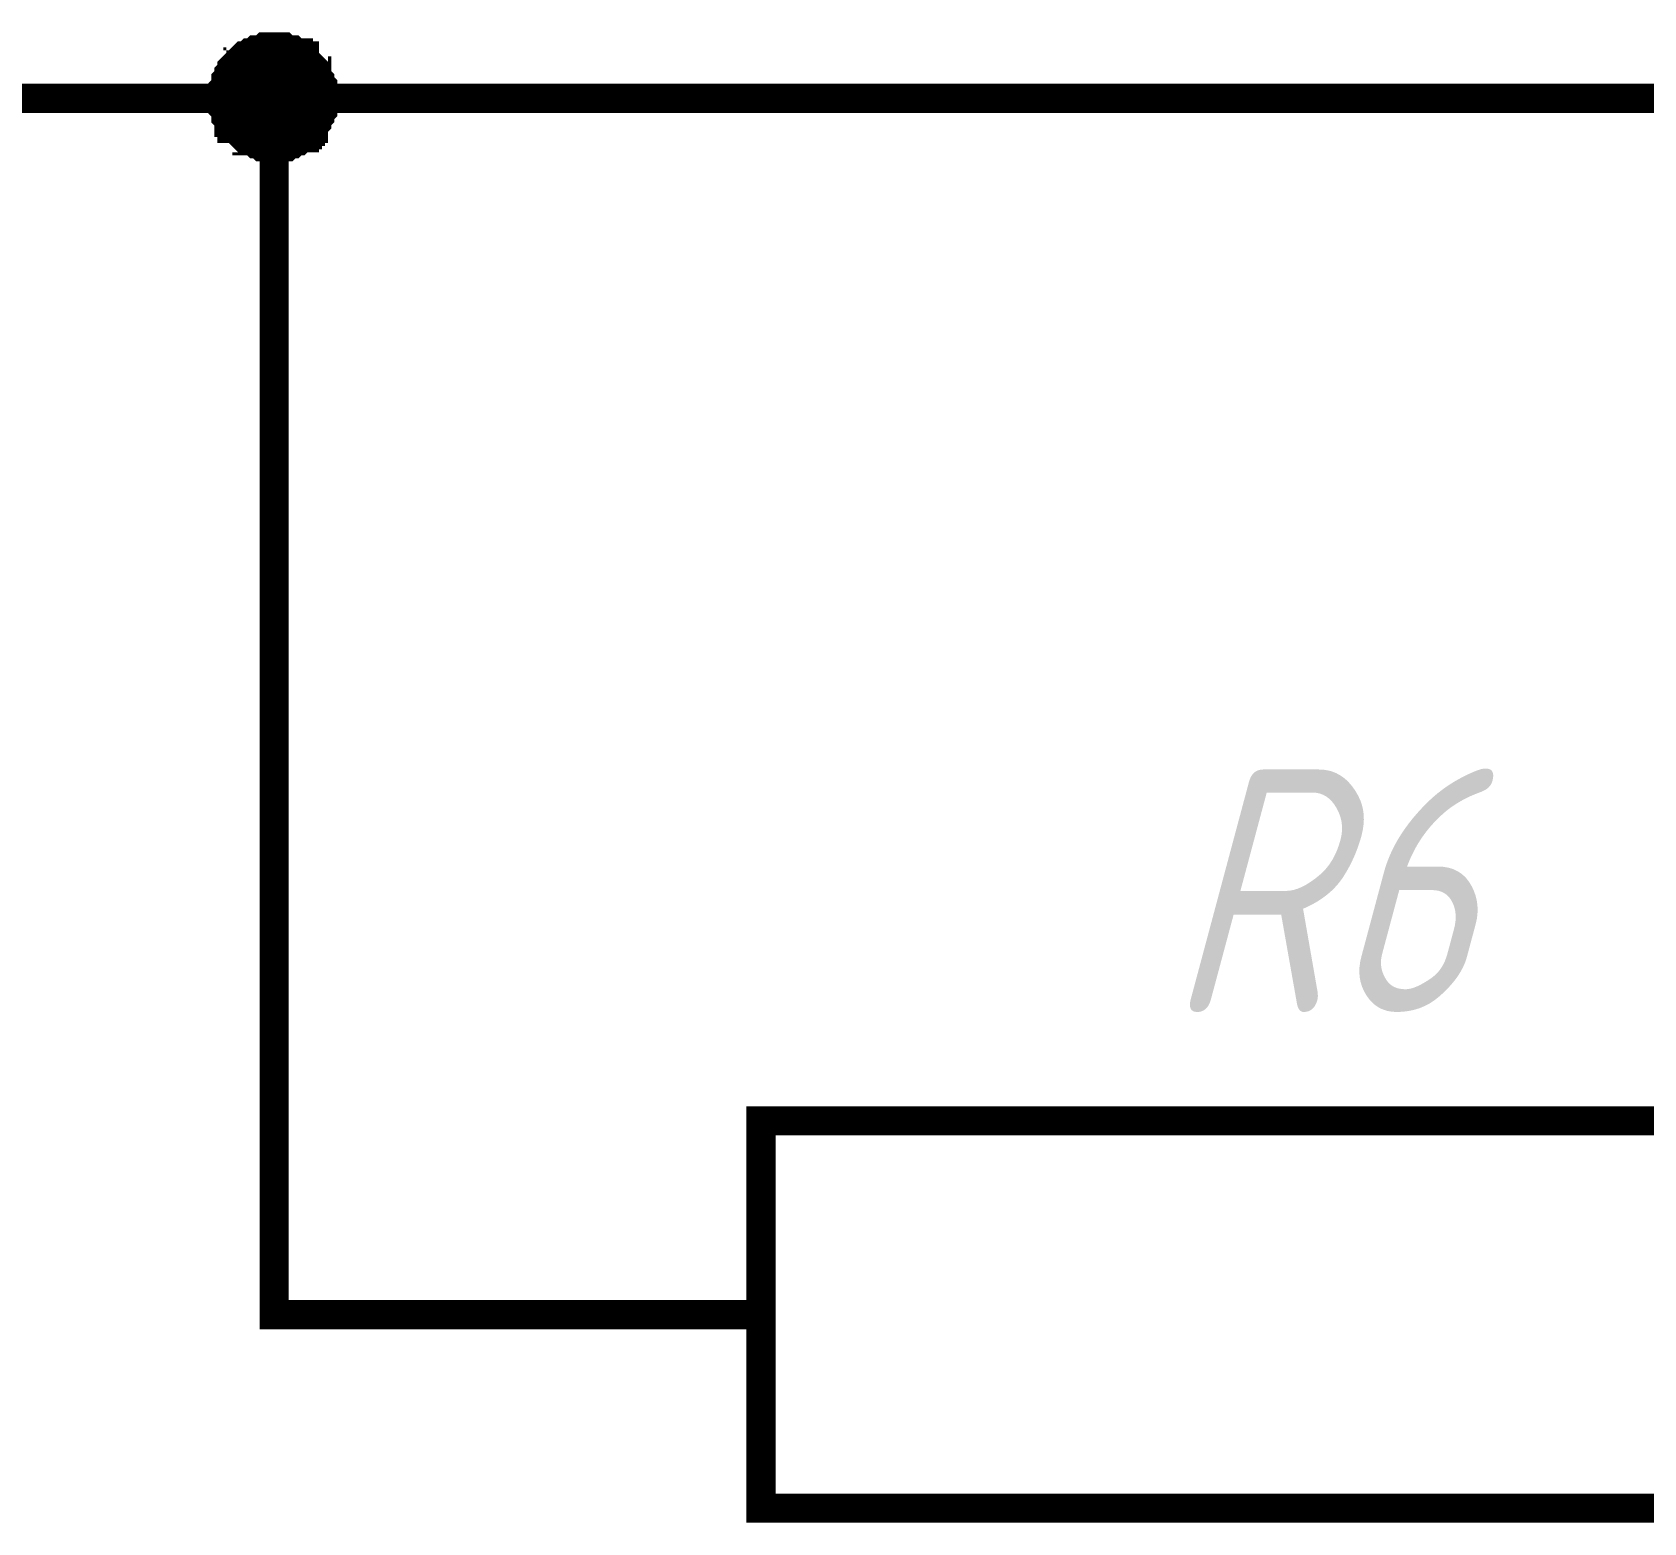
# Model space of a CAD drawing. Header units: millimetres. Extents: x 101 to 942, y 57 to 651.
# Drawn here: x 625.07 to 641.62, y 521.65 to 536.95 of the extents above; entities that cross this region are included whole.
import ezdxf

# ---------------------------------------------------------------- set-up
doc = ezdxf.new("R2010")
doc.units = ezdxf.units.MM
doc.header["$LTSCALE"] = 0.5
doc.layers.add('Sheet', color=255, linetype='Continuous')
doc.styles.add('GOST type A0', font='', dxfattribs={"oblique": 15, "height": 3.5})
doc.styles.get('GOST type A0').set_extended_font_data('GOST type A')

msp = doc.modelspace()

# ---------------------------------------------------------------- linework, layer by layer
at = {"layer": 'Sheet', "color": 7}
for points, const_width in [([(627.023, 536.274), (627.023, 536.305), (627.023, 536.336), (627.023, 536.336), (627.023, 536.367), (627.055, 536.399), (627.055, 536.43), (627.055, 536.461), (627.055, 536.461), (627.086, 536.492), (627.086, 536.523), (627.117, 536.554), (627.117, 536.554), (627.117, 536.585), (627.148, 536.616), (627.179, 536.616), (627.179, 536.647), (627.21, 536.647), (627.21, 536.678), (627.241, 536.709), (627.272, 536.709), (627.272, 536.709), (627.303, 536.74), (627.334, 536.74), (627.365, 536.771), (627.365, 536.771), (627.396, 536.771), (627.427, 536.771), (627.458, 536.802), (627.489, 536.802), (627.489, 536.802), (627.52, 536.802), (627.551, 536.802)], 0.3), ([(627.023, 536.274), (627.023, 536.305), (627.023, 536.336), (627.023, 536.336), (627.023, 536.367), (627.055, 536.399), (627.055, 536.43), (627.055, 536.461), (627.055, 536.461), (627.086, 536.492), (627.086, 536.523), (627.117, 536.554), (627.117, 536.554), (627.117, 536.585), (627.148, 536.616), (627.179, 536.616), (627.179, 536.647), (627.21, 536.647), (627.21, 536.678), (627.241, 536.709), (627.272, 536.709), (627.272, 536.709), (627.303, 536.74), (627.334, 536.74), (627.365, 536.771), (627.365, 536.771), (627.396, 536.771), (627.427, 536.771), (627.458, 536.802), (627.489, 536.802), (627.489, 536.802), (627.52, 536.802), (627.551, 536.802)], 0.3), ([(627.023, 536.274), (627.023, 536.305), (627.023, 536.336), (627.023, 536.336), (627.023, 536.367), (627.055, 536.399), (627.055, 536.43), (627.055, 536.461), (627.055, 536.461), (627.086, 536.492), (627.086, 536.523), (627.117, 536.554), (627.117, 536.554), (627.117, 536.585), (627.148, 536.616), (627.179, 536.616), (627.179, 536.647), (627.21, 536.647), (627.21, 536.678), (627.241, 536.709), (627.272, 536.709), (627.272, 536.709), (627.303, 536.74), (627.334, 536.74), (627.365, 536.771), (627.365, 536.771), (627.396, 536.771), (627.427, 536.771), (627.458, 536.802), (627.489, 536.802), (627.489, 536.802), (627.52, 536.802), (627.551, 536.802)], 0.3), ([(627.023, 536.274), (627.023, 536.305), (627.023, 536.336), (627.023, 536.336), (627.023, 536.367), (627.055, 536.399), (627.055, 536.43), (627.055, 536.461), (627.055, 536.461), (627.086, 536.492), (627.086, 536.523), (627.117, 536.554), (627.117, 536.554), (627.117, 536.585), (627.148, 536.616), (627.179, 536.616), (627.179, 536.647), (627.21, 536.647), (627.21, 536.678), (627.241, 536.709), (627.272, 536.709), (627.272, 536.709), (627.303, 536.74), (627.334, 536.74), (627.365, 536.771), (627.365, 536.771), (627.396, 536.771), (627.427, 536.771), (627.458, 536.802), (627.489, 536.802), (627.489, 536.802), (627.52, 536.802), (627.551, 536.802)], 0.3), ([(627.551, 536.802), (627.551, 536.802)], 0.3), ([(627.551, 536.802), (627.582, 536.802), (627.614, 536.802), (627.614, 536.802), (627.645, 536.802), (627.676, 536.771), (627.707, 536.771), (627.738, 536.771), (627.738, 536.771), (627.769, 536.74), (627.8, 536.74), (627.8, 536.709), (627.831, 536.709), (627.862, 536.709), (627.862, 536.678), (627.893, 536.647), (627.893, 536.647), (627.924, 536.616), (627.924, 536.616), (627.955, 536.585), (627.955, 536.554), (627.986, 536.554), (627.986, 536.523), (627.986, 536.492), (628.017, 536.461), (628.017, 536.461), (628.017, 536.43), (628.048, 536.399), (628.048, 536.367), (628.048, 536.336), (628.048, 536.336), (628.048, 536.305), (628.048, 536.274)], 0.3), ([(627.551, 536.802), (627.551, 536.802)], 0.3), ([(627.551, 536.802), (627.582, 536.802), (627.614, 536.802), (627.614, 536.802), (627.645, 536.802), (627.676, 536.771), (627.707, 536.771), (627.738, 536.771), (627.738, 536.771), (627.769, 536.74), (627.8, 536.74), (627.8, 536.709), (627.831, 536.709), (627.862, 536.709), (627.862, 536.678), (627.893, 536.647), (627.893, 536.647), (627.924, 536.616), (627.924, 536.616), (627.955, 536.585), (627.955, 536.554), (627.986, 536.554), (627.986, 536.523), (627.986, 536.492), (628.017, 536.461), (628.017, 536.461), (628.017, 536.43), (628.048, 536.399), (628.048, 536.367), (628.048, 536.336), (628.048, 536.336), (628.048, 536.305), (628.048, 536.274)], 0.3), ([(627.551, 536.802), (627.551, 536.802)], 0.3), ([(627.551, 536.802), (627.582, 536.802), (627.614, 536.802), (627.614, 536.802), (627.645, 536.802), (627.676, 536.771), (627.707, 536.771), (627.738, 536.771), (627.738, 536.771), (627.769, 536.74), (627.8, 536.74), (627.8, 536.709), (627.831, 536.709), (627.862, 536.709), (627.862, 536.678), (627.893, 536.647), (627.893, 536.647), (627.924, 536.616), (627.924, 536.616), (627.955, 536.585), (627.955, 536.554), (627.986, 536.554), (627.986, 536.523), (627.986, 536.492), (628.017, 536.461), (628.017, 536.461), (628.017, 536.43), (628.048, 536.399), (628.048, 536.367), (628.048, 536.336), (628.048, 536.336), (628.048, 536.305), (628.048, 536.274)], 0.3), ([(627.551, 536.802), (627.551, 536.802)], 0.3), ([(627.551, 536.802), (627.582, 536.802), (627.614, 536.802), (627.614, 536.802), (627.645, 536.802), (627.676, 536.771), (627.707, 536.771), (627.738, 536.771), (627.738, 536.771), (627.769, 536.74), (627.8, 536.74), (627.8, 536.709), (627.831, 536.709), (627.862, 536.709), (627.862, 536.678), (627.893, 536.647), (627.893, 536.647), (627.924, 536.616), (627.924, 536.616), (627.955, 536.585), (627.955, 536.554), (627.986, 536.554), (627.986, 536.523), (627.986, 536.492), (628.017, 536.461), (628.017, 536.461), (628.017, 536.43), (628.048, 536.399), (628.048, 536.367), (628.048, 536.336), (628.048, 536.336), (628.048, 536.305), (628.048, 536.274)], 0.3), ([(627.023, 536.274), (627.023, 536.305), (627.023, 536.336), (627.023, 536.336), (627.023, 536.367), (627.055, 536.399), (627.055, 536.43), (627.055, 536.461), (627.055, 536.461), (627.086, 536.492), (627.086, 536.523), (627.117, 536.554), (627.117, 536.554), (627.117, 536.585), (627.148, 536.616), (627.179, 536.616), (627.179, 536.647), (627.21, 536.647), (627.21, 536.678), (627.241, 536.709), (627.272, 536.709), (627.272, 536.709), (627.303, 536.74), (627.334, 536.74), (627.365, 536.771), (627.365, 536.771), (627.396, 536.771), (627.427, 536.771), (627.458, 536.802), (627.489, 536.802), (627.489, 536.802), (627.52, 536.802), (627.551, 536.802)], 0.0991), ([(627.023, 536.274), (627.023, 536.305), (627.023, 536.336), (627.023, 536.336), (627.023, 536.367), (627.055, 536.399), (627.055, 536.43), (627.055, 536.461), (627.055, 536.461), (627.086, 536.492), (627.086, 536.523), (627.117, 536.554), (627.117, 536.554), (627.117, 536.585), (627.148, 536.616), (627.179, 536.616), (627.179, 536.647), (627.21, 536.647), (627.21, 536.678), (627.241, 536.709), (627.272, 536.709), (627.272, 536.709), (627.303, 536.74), (627.334, 536.74), (627.365, 536.771), (627.365, 536.771), (627.396, 536.771), (627.427, 536.771), (627.458, 536.802), (627.489, 536.802), (627.489, 536.802), (627.52, 536.802), (627.551, 536.802)], 0.0991), ([(627.023, 536.274), (627.023, 536.305), (627.023, 536.336), (627.023, 536.336), (627.023, 536.367), (627.055, 536.399), (627.055, 536.43), (627.055, 536.461), (627.055, 536.461), (627.086, 536.492), (627.086, 536.523), (627.117, 536.554), (627.117, 536.554), (627.117, 536.585), (627.148, 536.616), (627.179, 536.616), (627.179, 536.647), (627.21, 536.647), (627.21, 536.678), (627.241, 536.709), (627.272, 536.709), (627.272, 536.709), (627.303, 536.74), (627.334, 536.74), (627.365, 536.771), (627.365, 536.771), (627.396, 536.771), (627.427, 536.771), (627.458, 536.802), (627.489, 536.802), (627.489, 536.802), (627.52, 536.802), (627.551, 536.802)], 0.0991), ([(627.023, 536.274), (627.023, 536.305), (627.023, 536.336), (627.023, 536.336), (627.023, 536.367), (627.055, 536.399), (627.055, 536.43), (627.055, 536.461), (627.055, 536.461), (627.086, 536.492), (627.086, 536.523), (627.117, 536.554), (627.117, 536.554), (627.117, 536.585), (627.148, 536.616), (627.179, 536.616), (627.179, 536.647), (627.21, 536.647), (627.21, 536.678), (627.241, 536.709), (627.272, 536.709), (627.272, 536.709), (627.303, 536.74), (627.334, 536.74), (627.365, 536.771), (627.365, 536.771), (627.396, 536.771), (627.427, 536.771), (627.458, 536.802), (627.489, 536.802), (627.489, 536.802), (627.52, 536.802), (627.551, 536.802)], 0.0991), ([(627.551, 536.802), (627.551, 536.802)], 0.0991), ([(627.551, 536.802), (627.582, 536.802), (627.614, 536.802), (627.614, 536.802), (627.645, 536.802), (627.676, 536.771), (627.707, 536.771), (627.738, 536.771), (627.738, 536.771), (627.769, 536.74), (627.8, 536.74), (627.8, 536.709), (627.831, 536.709), (627.862, 536.709), (627.862, 536.678), (627.893, 536.647), (627.893, 536.647), (627.924, 536.616), (627.924, 536.616), (627.955, 536.585), (627.955, 536.554), (627.986, 536.554), (627.986, 536.523), (627.986, 536.492), (628.017, 536.461), (628.017, 536.461), (628.017, 536.43), (628.048, 536.399), (628.048, 536.367), (628.048, 536.336), (628.048, 536.336), (628.048, 536.305), (628.048, 536.274)], 0.0991), ([(627.551, 536.802), (627.551, 536.802)], 0.0991), ([(627.551, 536.802), (627.582, 536.802), (627.614, 536.802), (627.614, 536.802), (627.645, 536.802), (627.676, 536.771), (627.707, 536.771), (627.738, 536.771), (627.738, 536.771), (627.769, 536.74), (627.8, 536.74), (627.8, 536.709), (627.831, 536.709), (627.862, 536.709), (627.862, 536.678), (627.893, 536.647), (627.893, 536.647), (627.924, 536.616), (627.924, 536.616), (627.955, 536.585), (627.955, 536.554), (627.986, 536.554), (627.986, 536.523), (627.986, 536.492), (628.017, 536.461), (628.017, 536.461), (628.017, 536.43), (628.048, 536.399), (628.048, 536.367), (628.048, 536.336), (628.048, 536.336), (628.048, 536.305), (628.048, 536.274)], 0.0991), ([(627.551, 536.802), (627.551, 536.802)], 0.0991), ([(627.551, 536.802), (627.582, 536.802), (627.614, 536.802), (627.614, 536.802), (627.645, 536.802), (627.676, 536.771), (627.707, 536.771), (627.738, 536.771), (627.738, 536.771), (627.769, 536.74), (627.8, 536.74), (627.8, 536.709), (627.831, 536.709), (627.862, 536.709), (627.862, 536.678), (627.893, 536.647), (627.893, 536.647), (627.924, 536.616), (627.924, 536.616), (627.955, 536.585), (627.955, 536.554), (627.986, 536.554), (627.986, 536.523), (627.986, 536.492), (628.017, 536.461), (628.017, 536.461), (628.017, 536.43), (628.048, 536.399), (628.048, 536.367), (628.048, 536.336), (628.048, 536.336), (628.048, 536.305), (628.048, 536.274)], 0.0991), ([(627.551, 536.802), (627.551, 536.802)], 0.0991), ([(627.551, 536.802), (627.582, 536.802), (627.614, 536.802), (627.614, 536.802), (627.645, 536.802), (627.676, 536.771), (627.707, 536.771), (627.738, 536.771), (627.738, 536.771), (627.769, 536.74), (627.8, 536.74), (627.8, 536.709), (627.831, 536.709), (627.862, 536.709), (627.862, 536.678), (627.893, 536.647), (627.893, 536.647), (627.924, 536.616), (627.924, 536.616), (627.955, 536.585), (627.955, 536.554), (627.986, 536.554), (627.986, 536.523), (627.986, 536.492), (628.017, 536.461), (628.017, 536.461), (628.017, 536.43), (628.048, 536.399), (628.048, 536.367), (628.048, 536.336), (628.048, 536.336), (628.048, 536.305), (628.048, 536.274)], 0.0991), ([(622.551, 536.274), (627.551, 536.274), (642.52, 536.274), (642.52, 536.274)], 0.3), ([(627.551, 535.777), (627.52, 535.777), (627.489, 535.777), (627.489, 535.777), (627.458, 535.777), (627.427, 535.777), (627.396, 535.808), (627.365, 535.808), (627.365, 535.808), (627.334, 535.839), (627.303, 535.839), (627.272, 535.839), (627.272, 535.87), (627.241, 535.87), (627.21, 535.901), (627.21, 535.901), (627.179, 535.933), (627.179, 535.933), (627.148, 535.964), (627.117, 535.964), (627.117, 535.995), (627.117, 536.026), (627.086, 536.026), (627.086, 536.057), (627.055, 536.088), (627.055, 536.088), (627.055, 536.119), (627.055, 536.15), (627.023, 536.181), (627.023, 536.212), (627.023, 536.212), (627.023, 536.243), (627.023, 536.274)], 0.3), ([(627.023, 536.274), (627.023, 536.274)], 0.3), ([(627.551, 535.777), (627.52, 535.777), (627.489, 535.777), (627.489, 535.777), (627.458, 535.777), (627.427, 535.777), (627.396, 535.808), (627.365, 535.808), (627.365, 535.808), (627.334, 535.839), (627.303, 535.839), (627.272, 535.839), (627.272, 535.87), (627.241, 535.87), (627.21, 535.901), (627.21, 535.901), (627.179, 535.933), (627.179, 535.933), (627.148, 535.964), (627.117, 535.964), (627.117, 535.995), (627.117, 536.026), (627.086, 536.026), (627.086, 536.057), (627.055, 536.088), (627.055, 536.088), (627.055, 536.119), (627.055, 536.15), (627.023, 536.181), (627.023, 536.212), (627.023, 536.212), (627.023, 536.243), (627.023, 536.274)], 0.3), ([(627.023, 536.274), (627.023, 536.274)], 0.3), ([(627.551, 535.777), (627.52, 535.777), (627.489, 535.777), (627.489, 535.777), (627.458, 535.777), (627.427, 535.777), (627.396, 535.808), (627.365, 535.808), (627.365, 535.808), (627.334, 535.839), (627.303, 535.839), (627.272, 535.839), (627.272, 535.87), (627.241, 535.87), (627.21, 535.901), (627.21, 535.901), (627.179, 535.933), (627.179, 535.933), (627.148, 535.964), (627.117, 535.964), (627.117, 535.995), (627.117, 536.026), (627.086, 536.026), (627.086, 536.057), (627.055, 536.088), (627.055, 536.088), (627.055, 536.119), (627.055, 536.15), (627.023, 536.181), (627.023, 536.212), (627.023, 536.212), (627.023, 536.243), (627.023, 536.274)], 0.3), ([(627.023, 536.274), (627.023, 536.274)], 0.3), ([(627.551, 535.777), (627.52, 535.777), (627.489, 535.777), (627.489, 535.777), (627.458, 535.777), (627.427, 535.777), (627.396, 535.808), (627.365, 535.808), (627.365, 535.808), (627.334, 535.839), (627.303, 535.839), (627.272, 535.839), (627.272, 535.87), (627.241, 535.87), (627.21, 535.901), (627.21, 535.901), (627.179, 535.933), (627.179, 535.933), (627.148, 535.964), (627.117, 535.964), (627.117, 535.995), (627.117, 536.026), (627.086, 536.026), (627.086, 536.057), (627.055, 536.088), (627.055, 536.088), (627.055, 536.119), (627.055, 536.15), (627.023, 536.181), (627.023, 536.212), (627.023, 536.212), (627.023, 536.243), (627.023, 536.274)], 0.3), ([(627.023, 536.274), (627.023, 536.274)], 0.3), ([(627.551, 536.274), (627.551, 523.785), (630.036, 523.785)], 0.3), ([(628.048, 536.274), (628.048, 536.243), (628.048, 536.212), (628.048, 536.212), (628.048, 536.181), (628.048, 536.15), (628.017, 536.119), (628.017, 536.088), (628.017, 536.088), (627.986, 536.057), (627.986, 536.026), (627.986, 536.026), (627.955, 535.995), (627.955, 535.964), (627.924, 535.964), (627.924, 535.933), (627.893, 535.933), (627.893, 535.901), (627.862, 535.901), (627.862, 535.87), (627.831, 535.87), (627.8, 535.839), (627.8, 535.839), (627.769, 535.839), (627.738, 535.808), (627.738, 535.808), (627.707, 535.808), (627.676, 535.777), (627.645, 535.777), (627.614, 535.777), (627.614, 535.777), (627.582, 535.777), (627.551, 535.777)], 0.3), ([(628.048, 536.274), (628.048, 536.243), (628.048, 536.212), (628.048, 536.212), (628.048, 536.181), (628.048, 536.15), (628.017, 536.119), (628.017, 536.088), (628.017, 536.088), (627.986, 536.057), (627.986, 536.026), (627.986, 536.026), (627.955, 535.995), (627.955, 535.964), (627.924, 535.964), (627.924, 535.933), (627.893, 535.933), (627.893, 535.901), (627.862, 535.901), (627.862, 535.87), (627.831, 535.87), (627.8, 535.839), (627.8, 535.839), (627.769, 535.839), (627.738, 535.808), (627.738, 535.808), (627.707, 535.808), (627.676, 535.777), (627.645, 535.777), (627.614, 535.777), (627.614, 535.777), (627.582, 535.777), (627.551, 535.777)], 0.3), ([(628.048, 536.274), (628.048, 536.243), (628.048, 536.212), (628.048, 536.212), (628.048, 536.181), (628.048, 536.15), (628.017, 536.119), (628.017, 536.088), (628.017, 536.088), (627.986, 536.057), (627.986, 536.026), (627.986, 536.026), (627.955, 535.995), (627.955, 535.964), (627.924, 535.964), (627.924, 535.933), (627.893, 535.933), (627.893, 535.901), (627.862, 535.901), (627.862, 535.87), (627.831, 535.87), (627.8, 535.839), (627.8, 535.839), (627.769, 535.839), (627.738, 535.808), (627.738, 535.808), (627.707, 535.808), (627.676, 535.777), (627.645, 535.777), (627.614, 535.777), (627.614, 535.777), (627.582, 535.777), (627.551, 535.777)], 0.3), ([(628.048, 536.274), (628.048, 536.243), (628.048, 536.212), (628.048, 536.212), (628.048, 536.181), (628.048, 536.15), (628.017, 536.119), (628.017, 536.088), (628.017, 536.088), (627.986, 536.057), (627.986, 536.026), (627.986, 536.026), (627.955, 535.995), (627.955, 535.964), (627.924, 535.964), (627.924, 535.933), (627.893, 535.933), (627.893, 535.901), (627.862, 535.901), (627.862, 535.87), (627.831, 535.87), (627.8, 535.839), (627.8, 535.839), (627.769, 535.839), (627.738, 535.808), (627.738, 535.808), (627.707, 535.808), (627.676, 535.777), (627.645, 535.777), (627.614, 535.777), (627.614, 535.777), (627.582, 535.777), (627.551, 535.777)], 0.3), ([(628.048, 536.274), (628.048, 536.274), (628.048, 536.274), (628.048, 536.274), (628.048, 536.274), (628.048, 536.274), (628.048, 536.274), (628.048, 536.274), (628.048, 536.274), (628.048, 536.274), (628.048, 536.274), (628.048, 536.274), (628.048, 536.274), (628.048, 536.274), (628.048, 536.274), (628.048, 536.274), (628.048, 536.274), (628.048, 536.274), (628.048, 536.274), (628.048, 536.274), (628.048, 536.274), (628.048, 536.274), (628.048, 536.274), (628.048, 536.274), (628.048, 536.274), (628.048, 536.274), (628.048, 536.274), (628.048, 536.274), (628.048, 536.274), (628.048, 536.274), (628.048, 536.274), (628.048, 536.274), (628.048, 536.274)], 0.3), ([(628.048, 536.274), (628.048, 536.274)], 0.3), ([(628.048, 536.274), (628.048, 536.274), (628.048, 536.274), (628.048, 536.274), (628.048, 536.274), (628.048, 536.274), (628.048, 536.274), (628.048, 536.274), (628.048, 536.274), (628.048, 536.274), (628.048, 536.274), (628.048, 536.274), (628.048, 536.274), (628.048, 536.274), (628.048, 536.274), (628.048, 536.274), (628.048, 536.274), (628.048, 536.274), (628.048, 536.274), (628.048, 536.274), (628.048, 536.274), (628.048, 536.274), (628.048, 536.274), (628.048, 536.274), (628.048, 536.274), (628.048, 536.274), (628.048, 536.274), (628.048, 536.274), (628.048, 536.274), (628.048, 536.274), (628.048, 536.274), (628.048, 536.274), (628.048, 536.274)], 0.3), ([(628.048, 536.274), (628.048, 536.274)], 0.3), ([(628.048, 536.274), (628.048, 536.274), (628.048, 536.274), (628.048, 536.274), (628.048, 536.274), (628.048, 536.274), (628.048, 536.274), (628.048, 536.274), (628.048, 536.274), (628.048, 536.274), (628.048, 536.274), (628.048, 536.274), (628.048, 536.274), (628.048, 536.274), (628.048, 536.274), (628.048, 536.274), (628.048, 536.274), (628.048, 536.274), (628.048, 536.274), (628.048, 536.274), (628.048, 536.274), (628.048, 536.274), (628.048, 536.274), (628.048, 536.274), (628.048, 536.274), (628.048, 536.274), (628.048, 536.274), (628.048, 536.274), (628.048, 536.274), (628.048, 536.274), (628.048, 536.274), (628.048, 536.274), (628.048, 536.274)], 0.3), ([(628.048, 536.274), (628.048, 536.274)], 0.3), ([(628.048, 536.274), (628.048, 536.274), (628.048, 536.274), (628.048, 536.274), (628.048, 536.274), (628.048, 536.274), (628.048, 536.274), (628.048, 536.274), (628.048, 536.274), (628.048, 536.274), (628.048, 536.274), (628.048, 536.274), (628.048, 536.274), (628.048, 536.274), (628.048, 536.274), (628.048, 536.274), (628.048, 536.274), (628.048, 536.274), (628.048, 536.274), (628.048, 536.274), (628.048, 536.274), (628.048, 536.274), (628.048, 536.274), (628.048, 536.274), (628.048, 536.274), (628.048, 536.274), (628.048, 536.274), (628.048, 536.274), (628.048, 536.274), (628.048, 536.274), (628.048, 536.274), (628.048, 536.274), (628.048, 536.274)], 0.3), ([(628.048, 536.274), (628.048, 536.274)], 0.3), ([(627.551, 535.777), (627.52, 535.777), (627.489, 535.777), (627.489, 535.777), (627.458, 535.777), (627.427, 535.777), (627.396, 535.808), (627.365, 535.808), (627.365, 535.808), (627.334, 535.839), (627.303, 535.839), (627.272, 535.839), (627.272, 535.87), (627.241, 535.87), (627.21, 535.901), (627.21, 535.901), (627.179, 535.933), (627.179, 535.933), (627.148, 535.964), (627.117, 535.964), (627.117, 535.995), (627.117, 536.026), (627.086, 536.026), (627.086, 536.057), (627.055, 536.088), (627.055, 536.088), (627.055, 536.119), (627.055, 536.15), (627.023, 536.181), (627.023, 536.212), (627.023, 536.212), (627.023, 536.243), (627.023, 536.274)], 0.0991), ([(627.023, 536.274), (627.023, 536.274)], 0.0991), ([(627.551, 535.777), (627.52, 535.777), (627.489, 535.777), (627.489, 535.777), (627.458, 535.777), (627.427, 535.777), (627.396, 535.808), (627.365, 535.808), (627.365, 535.808), (627.334, 535.839), (627.303, 535.839), (627.272, 535.839), (627.272, 535.87), (627.241, 535.87), (627.21, 535.901), (627.21, 535.901), (627.179, 535.933), (627.179, 535.933), (627.148, 535.964), (627.117, 535.964), (627.117, 535.995), (627.117, 536.026), (627.086, 536.026), (627.086, 536.057), (627.055, 536.088), (627.055, 536.088), (627.055, 536.119), (627.055, 536.15), (627.023, 536.181), (627.023, 536.212), (627.023, 536.212), (627.023, 536.243), (627.023, 536.274)], 0.0991), ([(627.023, 536.274), (627.023, 536.274)], 0.0991), ([(627.551, 535.777), (627.52, 535.777), (627.489, 535.777), (627.489, 535.777), (627.458, 535.777), (627.427, 535.777), (627.396, 535.808), (627.365, 535.808), (627.365, 535.808), (627.334, 535.839), (627.303, 535.839), (627.272, 535.839), (627.272, 535.87), (627.241, 535.87), (627.21, 535.901), (627.21, 535.901), (627.179, 535.933), (627.179, 535.933), (627.148, 535.964), (627.117, 535.964), (627.117, 535.995), (627.117, 536.026), (627.086, 536.026), (627.086, 536.057), (627.055, 536.088), (627.055, 536.088), (627.055, 536.119), (627.055, 536.15), (627.023, 536.181), (627.023, 536.212), (627.023, 536.212), (627.023, 536.243), (627.023, 536.274)], 0.0991), ([(627.023, 536.274), (627.023, 536.274)], 0.0991), ([(627.551, 535.777), (627.52, 535.777), (627.489, 535.777), (627.489, 535.777), (627.458, 535.777), (627.427, 535.777), (627.396, 535.808), (627.365, 535.808), (627.365, 535.808), (627.334, 535.839), (627.303, 535.839), (627.272, 535.839), (627.272, 535.87), (627.241, 535.87), (627.21, 535.901), (627.21, 535.901), (627.179, 535.933), (627.179, 535.933), (627.148, 535.964), (627.117, 535.964), (627.117, 535.995), (627.117, 536.026), (627.086, 536.026), (627.086, 536.057), (627.055, 536.088), (627.055, 536.088), (627.055, 536.119), (627.055, 536.15), (627.023, 536.181), (627.023, 536.212), (627.023, 536.212), (627.023, 536.243), (627.023, 536.274)], 0.0991), ([(627.023, 536.274), (627.023, 536.274)], 0.0991), ([(628.048, 536.274), (628.048, 536.243), (628.048, 536.212), (628.048, 536.212), (628.048, 536.181), (628.048, 536.15), (628.017, 536.119), (628.017, 536.088), (628.017, 536.088), (627.986, 536.057), (627.986, 536.026), (627.986, 536.026), (627.955, 535.995), (627.955, 535.964), (627.924, 535.964), (627.924, 535.933), (627.893, 535.933), (627.893, 535.901), (627.862, 535.901), (627.862, 535.87), (627.831, 535.87), (627.8, 535.839), (627.8, 535.839), (627.769, 535.839), (627.738, 535.808), (627.738, 535.808), (627.707, 535.808), (627.676, 535.777), (627.645, 535.777), (627.614, 535.777), (627.614, 535.777), (627.582, 535.777), (627.551, 535.777)], 0.0991), ([(628.048, 536.274), (628.048, 536.243), (628.048, 536.212), (628.048, 536.212), (628.048, 536.181), (628.048, 536.15), (628.017, 536.119), (628.017, 536.088), (628.017, 536.088), (627.986, 536.057), (627.986, 536.026), (627.986, 536.026), (627.955, 535.995), (627.955, 535.964), (627.924, 535.964), (627.924, 535.933), (627.893, 535.933), (627.893, 535.901), (627.862, 535.901), (627.862, 535.87), (627.831, 535.87), (627.8, 535.839), (627.8, 535.839), (627.769, 535.839), (627.738, 535.808), (627.738, 535.808), (627.707, 535.808), (627.676, 535.777), (627.645, 535.777), (627.614, 535.777), (627.614, 535.777), (627.582, 535.777), (627.551, 535.777)], 0.0991), ([(628.048, 536.274), (628.048, 536.243), (628.048, 536.212), (628.048, 536.212), (628.048, 536.181), (628.048, 536.15), (628.017, 536.119), (628.017, 536.088), (628.017, 536.088), (627.986, 536.057), (627.986, 536.026), (627.986, 536.026), (627.955, 535.995), (627.955, 535.964), (627.924, 535.964), (627.924, 535.933), (627.893, 535.933), (627.893, 535.901), (627.862, 535.901), (627.862, 535.87), (627.831, 535.87), (627.8, 535.839), (627.8, 535.839), (627.769, 535.839), (627.738, 535.808), (627.738, 535.808), (627.707, 535.808), (627.676, 535.777), (627.645, 535.777), (627.614, 535.777), (627.614, 535.777), (627.582, 535.777), (627.551, 535.777)], 0.0991), ([(628.048, 536.274), (628.048, 536.243), (628.048, 536.212), (628.048, 536.212), (628.048, 536.181), (628.048, 536.15), (628.017, 536.119), (628.017, 536.088), (628.017, 536.088), (627.986, 536.057), (627.986, 536.026), (627.986, 536.026), (627.955, 535.995), (627.955, 535.964), (627.924, 535.964), (627.924, 535.933), (627.893, 535.933), (627.893, 535.901), (627.862, 535.901), (627.862, 535.87), (627.831, 535.87), (627.8, 535.839), (627.8, 535.839), (627.769, 535.839), (627.738, 535.808), (627.738, 535.808), (627.707, 535.808), (627.676, 535.777), (627.645, 535.777), (627.614, 535.777), (627.614, 535.777), (627.582, 535.777), (627.551, 535.777)], 0.0991), ([(628.048, 536.274), (628.048, 536.274), (628.048, 536.274), (628.048, 536.274), (628.048, 536.274), (628.048, 536.274), (628.048, 536.274), (628.048, 536.274), (628.048, 536.274), (628.048, 536.274), (628.048, 536.274), (628.048, 536.274), (628.048, 536.274), (628.048, 536.274), (628.048, 536.274), (628.048, 536.274), (628.048, 536.274), (628.048, 536.274), (628.048, 536.274), (628.048, 536.274), (628.048, 536.274), (628.048, 536.274), (628.048, 536.274), (628.048, 536.274), (628.048, 536.274), (628.048, 536.274), (628.048, 536.274), (628.048, 536.274), (628.048, 536.274), (628.048, 536.274), (628.048, 536.274), (628.048, 536.274), (628.048, 536.274)], 0.0991), ([(628.048, 536.274), (628.048, 536.274)], 0.0991), ([(628.048, 536.274), (628.048, 536.274), (628.048, 536.274), (628.048, 536.274), (628.048, 536.274), (628.048, 536.274), (628.048, 536.274), (628.048, 536.274), (628.048, 536.274), (628.048, 536.274), (628.048, 536.274), (628.048, 536.274), (628.048, 536.274), (628.048, 536.274), (628.048, 536.274), (628.048, 536.274), (628.048, 536.274), (628.048, 536.274), (628.048, 536.274), (628.048, 536.274), (628.048, 536.274), (628.048, 536.274), (628.048, 536.274), (628.048, 536.274), (628.048, 536.274), (628.048, 536.274), (628.048, 536.274), (628.048, 536.274), (628.048, 536.274), (628.048, 536.274), (628.048, 536.274), (628.048, 536.274), (628.048, 536.274)], 0.0991), ([(628.048, 536.274), (628.048, 536.274)], 0.0991), ([(628.048, 536.274), (628.048, 536.274), (628.048, 536.274), (628.048, 536.274), (628.048, 536.274), (628.048, 536.274), (628.048, 536.274), (628.048, 536.274), (628.048, 536.274), (628.048, 536.274), (628.048, 536.274), (628.048, 536.274), (628.048, 536.274), (628.048, 536.274), (628.048, 536.274), (628.048, 536.274), (628.048, 536.274), (628.048, 536.274), (628.048, 536.274), (628.048, 536.274), (628.048, 536.274), (628.048, 536.274), (628.048, 536.274), (628.048, 536.274), (628.048, 536.274), (628.048, 536.274), (628.048, 536.274), (628.048, 536.274), (628.048, 536.274), (628.048, 536.274), (628.048, 536.274), (628.048, 536.274), (628.048, 536.274)], 0.0991), ([(628.048, 536.274), (628.048, 536.274)], 0.0991), ([(628.048, 536.274), (628.048, 536.274), (628.048, 536.274), (628.048, 536.274), (628.048, 536.274), (628.048, 536.274), (628.048, 536.274), (628.048, 536.274), (628.048, 536.274), (628.048, 536.274), (628.048, 536.274), (628.048, 536.274), (628.048, 536.274), (628.048, 536.274), (628.048, 536.274), (628.048, 536.274), (628.048, 536.274), (628.048, 536.274), (628.048, 536.274), (628.048, 536.274), (628.048, 536.274), (628.048, 536.274), (628.048, 536.274), (628.048, 536.274), (628.048, 536.274), (628.048, 536.274), (628.048, 536.274), (628.048, 536.274), (628.048, 536.274), (628.048, 536.274), (628.048, 536.274), (628.048, 536.274), (628.048, 536.274)], 0.0991), ([(628.048, 536.274), (628.048, 536.274)], 0.0991), ([(632.551, 523.785), (630.036, 523.785)], 0.3)]:
    msp.add_lwpolyline(points, dxfattribs=dict(at, const_width=const_width))
at = {"layer": 'Sheet', "color": 7, "const_width": 0.508}
msp.add_lwpolyline([(627.309, 536.297, 1), (627.817, 536.297, 1)], format="xyb", close=True, dxfattribs=at)
at = {"layer": 'Sheet', "color": 7, "const_width": 0.3}
msp.add_lwpolyline([(632.551, 525.774), (642.52, 525.774), (642.52, 521.797), (632.551, 521.797), (632.551, 525.774)], close=True, dxfattribs=at)

# ---------------------------------------------------------------- texts
at = {"layer": 'Sheet', "color": 7, "style": 'GOST type A0', "oblique": 15}
msp.add_text('R6', height=2.5, dxfattribs=at).set_placement((636.713, 526.892))

doc.saveas('drawing.dxf')
